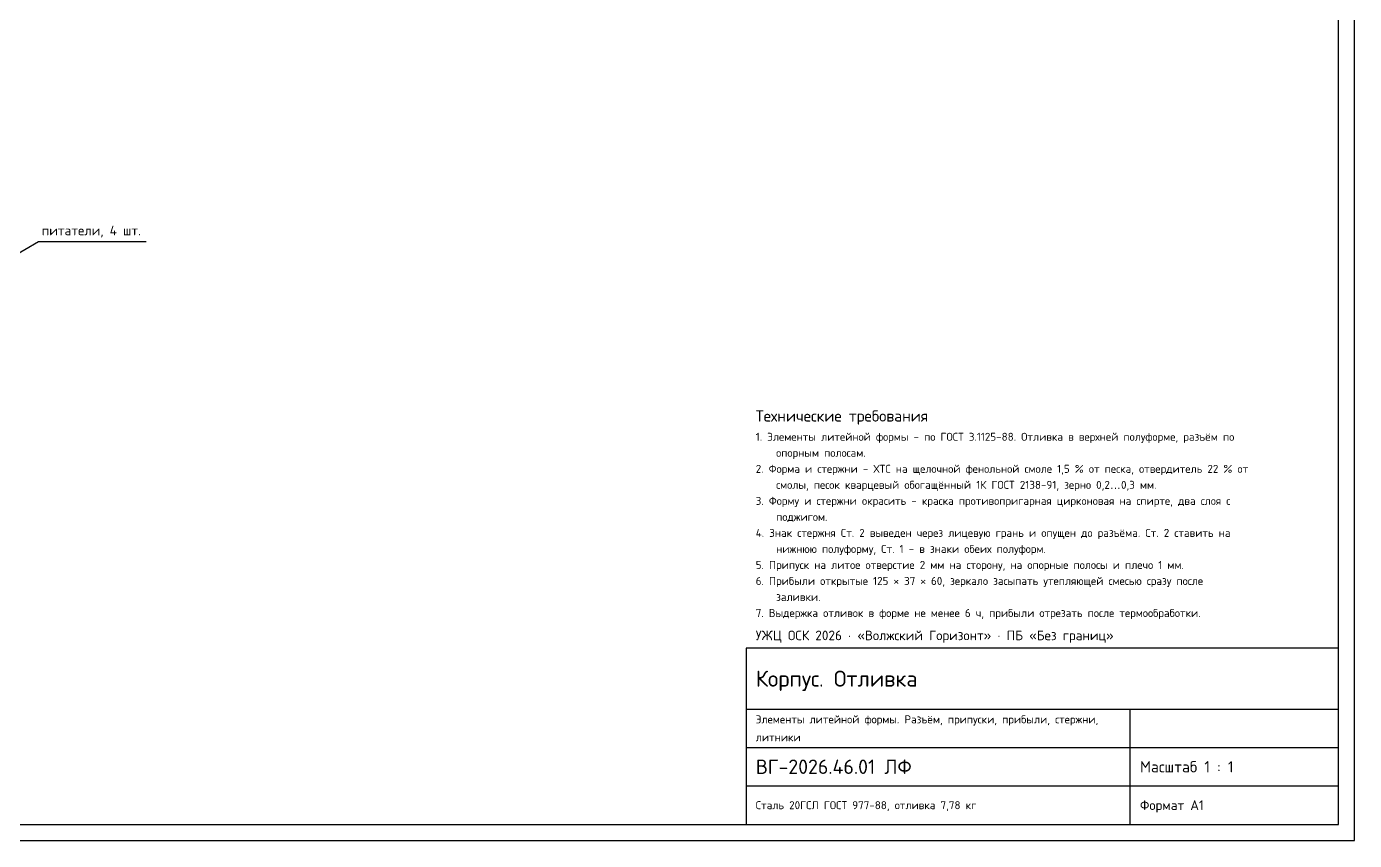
# Model space of a CAD drawing. Header units: millimetres. Extents: x 0 to 841, y 0 to 594.
# Drawn here: x 426.2 to 841, y 0 to 254.1 of the extents above; entities that cross this region are included whole.
import ezdxf
from ezdxf.enums import TextEntityAlignment as Align

# ---------------------------------------------------------------- set-up
doc = ezdxf.new("R2010")
doc.units = ezdxf.units.MM
doc.header["$LTSCALE"] = 0.35
for name, color, linetype in [('00_РАМКА', 7, 'Continuous'), ('08_ТЕКСТ', 7, 'Continuous'), ('09_РАЗМЕРЫ', 7, 'Continuous')]:
    doc.layers.add(name, color=color, linetype=linetype)
doc.styles.add('ГОСТ', font='isocpeur.ttf')

msp = doc.modelspace()

# ---------------------------------------------------------------- linework, layer by layer
at = {"layer": '00_РАМКА'}
for p, q in [((651, 41), (836, 41)), ((771, 5), (771, 41)), ((651, 29), (836, 29)), ((651, 17), (836, 17))]:
    msp.add_line(p, q, dxfattribs=at)
for points in [[(0, 0), (841, 0), (841, 594), (0, 594)], [(20, 5), (836, 5), (836, 589), (20, 589)], [(651, 5), (836, 5), (836, 60), (651, 60)]]:
    msp.add_lwpolyline(points, close=True, dxfattribs=at)
at = {"layer": '09_РАЗМЕРЫ'}
for p, q in [((341.38, 135), (430, 187)), ((430, 187), (463.65, 187))]:
    msp.add_line(p, q, dxfattribs=at)

# ---------------------------------------------------------------- texts
at = {"layer": '08_ТЕКСТ', "style": 'ГОСТ'}
msp.add_text('питатели, 4 шт.', height=3, dxfattribs=at).set_placement((431, 188), align=Align.BOTTOM_LEFT)
for s, height, p in [('Технические требования', 3.5, (654, 132.5)), ('1. Элементы литейной формы - по ГОСТ 3.1125-88. Отливка в верхней полуформе, разъём по', 2.5, (654, 126)), ('    опорным полосам.', 2.5, (654, 121)), ('2. Форма и стержни - ХТС на щелочной фенольной смоле 1,5 % от песка, отвердитель 22 % от', 2.5, (654, 116)), ('    смолы, песок кварцевый обогащённый 1К ГОСТ 2138-91, зерно 0,2…0,3 мм.', 2.5, (654, 111)), ('3. Форму и стержни окрасить - краска противопригарная цирконовая на спирте, два слоя с', 2.5, (654, 106)), ('    поджигом.', 2.5, (654, 101)), ('4. Знак стержня Ст. 2 выведен через лицевую грань и опущен до разъёма. Ст. 2 ставить на', 2.5, (654, 96)), ('    нижнюю полуформу, Ст. 1 - в знаки обеих полуформ.', 2.5, (654, 91)), ('5. Припуск на литое отверстие 2 мм на сторону, на опорные полосы и плечо 1 мм.', 2.5, (654, 86)), ('6. Прибыли открытые 125 × 37 × 60, зеркало засыпать утепляющей смесью сразу после', 2.5, (654, 81)), ('    заливки.', 2.5, (654, 76)), ('7. Выдержка отливок в форме не менее 6 ч, прибыли отрезать после термообработки.', 2.5, (654, 71)), ('УЖЦ ОСК 2026 · «Волжский Горизонт» · ПБ «Без границ»', 3, (654, 64)), ('Корпус. Отливка', 5, (654, 50.5)), ('Элементы литейной формы. Разъём, припуски, прибыли, стержни,', 2.5, (654, 37.8)), ('литники', 2.5, (654, 32.2)), ('ВГ-2026.46.01 ЛФ', 4.5, (654, 23)), ('Масштаб 1 : 1', 3.5, (774, 23)), ('Формат A1', 3, (774, 11)), ('Сталь 20ГСЛ ГОСТ 977-88, отливка 7,78 кг', 2.5, (654, 11))]:
    msp.add_text(s, height=height, dxfattribs=at).set_placement(p, align=Align.MIDDLE_LEFT)

doc.saveas('drawing.dxf')
